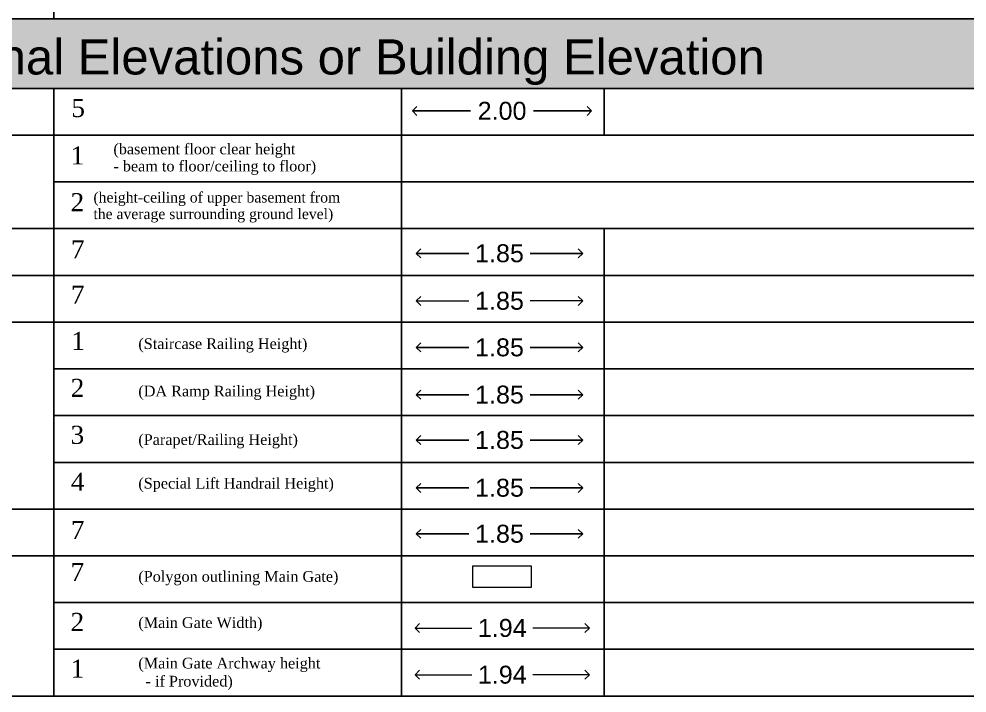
# Model space of a CAD drawing. Header units: millimetres. Extents: x -9481 to -9286, y 28706 to 28853.
# Drawn here: x -9462.12 to -9451.56, y 28743.46 to 28750.97 of the extents above; entities that cross this region are included whole.
import ezdxf

# ---------------------------------------------------------------- set-up
doc = ezdxf.new("R2010")
doc.units = ezdxf.units.MM
doc.header["$PDMODE"] = 34
doc.header["$PDSIZE"] = -15
doc.linetypes.add('CONTINULUS', pattern=[0])
doc.layers.add('BLK_1_HT_OF_BLDG', color=5, linetype='Continuous', plot=False)
doc.layers.add('BLK_1_PARAPET_HT', color=7, linetype='Continuous', plot=False)
for name, color, linetype in [('BLK_1_MUMTY_HT', 7, 'Continuous'), ('BLK_1_PLANTATION_GREENSTRIP', 7, 'Continuous'), ('BLK_1_PLINTH_HEIGHT', 7, 'Continuous'), ('HATCH', 7, 'Continuous')]:
    doc.layers.add(name, color=color, linetype=linetype)
for name, color, linetype, lineweight in [('BLK_1_STAIR_HEADROOM', 7, 'Continuous', 0), ('MAIN_GATE', 7, 'Continuous', 0), ('PLAN', 7, 'Continuous', 40)]:
    doc.layers.add(name, color=color, linetype=linetype, lineweight=lineweight)
doc.styles.add('Arial', font='arial.ttf', dxfattribs={"height": 0.2})
doc.styles.add('MtXpl_Georgia', font='georgiab.ttf')
doc.styles.get("Standard").update_dxf_attribs({"font": 'arial.ttf', "height": 0.25})
doc.styles.add('style2', font='arial.ttf', dxfattribs={"height": 0.3})
doc.dimstyles.new('INT DIM', dxfattribs={"dimtxt": 0.3, "dimasz": 0.1, "dimexe": 0.18, "dimexo": 0.0625, "dimgap": 0.09, "dimtad": 0, "dimzin": 0, "dimdsep": 46, "dimtxsty": 'style2', "dimblk": 'OPEN90', "dimcen": 0.09, "dimse1": 1, "dimse2": 1, "dimclrd": 250, "dimclrt": 256, "dimadec": 0, "dimazin": 0, "dimtfac": 1, "dimtofl": 0, "dimtmove": 0, "dimatfit": 3, "dimfxl": 0, "dimtolj": 1, "dimtzin": 0, "dimlwd": -1, "dimarcsym": 0})

# ---------------------------------------------------------------- blocks, each defined once
blk = doc.blocks.new('J4')
at = {"layer": 'HATCH', "linetype": 'CONTINULUS', "ltscale": 0.05}
h = blk.add_hatch(color=241, dxfattribs=at)
h.dxf.hatch_style = 1
h.paths.add_polyline_path([(-9435.455, 28796.771), (-9435.455, 28795.998), (-9396.427, 28795.998), (-9396.427, 28796.771)])
blk.add_lwpolyline([(-9435.455, 28796.771), (-9396.427, 28796.771), (-9396.427, 28795.998), (-9435.455, 28795.998), (-9435.455, 28796.771)], close=True)
at = {"color": 18, "insert": (-9424.534, 28796.544), "char_height": 0.39118, "attachment_point": 1}
blk.add_mtext_dynamic_manual_height_columns('Layers to be drawn on the Sectional Elevations or Building Elevation', width=18.54654, gutter_width=1.633, heights=[0], dxfattribs=at)
blk = doc.blocks.new('_Open90')
at = {"layer": 'PLAN', "color": 0, "lineweight": -2}
for p, q in [((0, 0), (-1, 0)), ((-0.5, 0.5), (0, 0)), ((0, 0), (-0.5, -0.5))]:
    blk.add_line(p, q, dxfattribs=at)
blk = doc.blocks.new('*D226')
at = {"layer": 'BLK_1_HT_OF_BLDG', "color": 250}
for p, q in [((-9457.638139, 28749.942976), (-9457.09097, 28749.942976)), ((-9455.842202, 28749.942976), (-9456.38937, 28749.942976))]:
    blk.add_line(p, q, dxfattribs=at)
at = {"layer": 'Defpoints', "color": 0}
for p in [(-9457.738139, 28750.128841), (-9455.742202, 28750.128841), (-9455.742202, 28749.942976)]:
    blk.add_point(p, dxfattribs=at)
at = {"layer": 'BLK_1_HT_OF_BLDG', "color": 250, "xscale": 0.1, "yscale": 0.1, "zscale": 0.1, "rotation": 180}
blk.add_blockref('_Open90', (-9457.738139, 28749.942976), dxfattribs=at)
at = {"layer": 'BLK_1_HT_OF_BLDG', "color": 250, "xscale": 0.1, "yscale": 0.1, "zscale": 0.1}
blk.add_blockref('_Open90', (-9455.742202, 28749.942976), dxfattribs=at)
at = {"layer": 'BLK_1_HT_OF_BLDG', "linetype": 'CONTINULUS', "ltscale": 0.05, "insert": (-9456.74017, 28749.942976), "char_height": 0.2, "attachment_point": 5, "style": 'Arial'}
blk.add_mtext('\\A1;2.00', dxfattribs=at)
blk = doc.blocks.new('*D230')
at = {"layer": 'BLK_1_STAIR_HEADROOM', "color": 250}
for p, q in [((-9457.595628, 28747.82747), (-9457.109791, 28747.82747)), ((-9455.942353, 28747.82747), (-9456.428191, 28747.82747))]:
    blk.add_line(p, q, dxfattribs=at)
at = {"layer": 'Defpoints', "color": 0}
for p in [(-9457.695628, 28748.032013), (-9455.842353, 28748.032013), (-9455.842353, 28747.82747)]:
    blk.add_point(p, dxfattribs=at)
at = {"layer": 'BLK_1_STAIR_HEADROOM', "color": 250, "xscale": 0.1, "yscale": 0.1, "zscale": 0.1, "rotation": 180}
blk.add_blockref('_Open90', (-9457.695628, 28747.82747), dxfattribs=at)
at = {"layer": 'BLK_1_STAIR_HEADROOM', "color": 250, "xscale": 0.1, "yscale": 0.1, "zscale": 0.1}
blk.add_blockref('_Open90', (-9455.842353, 28747.82747), dxfattribs=at)
at = {"layer": 'BLK_1_STAIR_HEADROOM', "linetype": 'CONTINULUS', "ltscale": 0.05, "insert": (-9456.768991, 28747.82747), "char_height": 0.2, "attachment_point": 5, "style": 'Arial'}
blk.add_mtext('\\A1;1.85', dxfattribs=at)
blk = doc.blocks.new('*D231')
at = {"layer": 'BLK_1_PARAPET_HT', "color": 250}
for p, q in [((-9457.595628, 28747.308411), (-9457.109791, 28747.308411)), ((-9455.942353, 28747.308411), (-9456.428191, 28747.308411))]:
    blk.add_line(p, q, dxfattribs=at)
at = {"layer": 'Defpoints', "color": 0}
for p in [(-9457.695628, 28747.512954), (-9455.842353, 28747.512954), (-9455.842353, 28747.308411)]:
    blk.add_point(p, dxfattribs=at)
at = {"layer": 'BLK_1_PARAPET_HT', "color": 250, "xscale": 0.1, "yscale": 0.1, "zscale": 0.1, "rotation": 180}
blk.add_blockref('_Open90', (-9457.695628, 28747.308411), dxfattribs=at)
at = {"layer": 'BLK_1_PARAPET_HT', "color": 250, "xscale": 0.1, "yscale": 0.1, "zscale": 0.1}
blk.add_blockref('_Open90', (-9455.842353, 28747.308411), dxfattribs=at)
at = {"layer": 'BLK_1_PARAPET_HT', "linetype": 'CONTINULUS', "ltscale": 0.05, "insert": (-9456.768991, 28747.308411), "char_height": 0.2, "attachment_point": 5, "style": 'Arial'}
blk.add_mtext('\\A1;1.85', dxfattribs=at)
blk = doc.blocks.new('*D232')
at = {"layer": 'BLK_1_PARAPET_HT', "color": 250}
for p, q in [((-9457.595628, 28746.782222), (-9457.109791, 28746.782222)), ((-9455.942353, 28746.782222), (-9456.428191, 28746.782222))]:
    blk.add_line(p, q, dxfattribs=at)
at = {"layer": 'Defpoints', "color": 0}
for p in [(-9457.695628, 28746.986765), (-9455.842353, 28746.986765), (-9455.842353, 28746.782222)]:
    blk.add_point(p, dxfattribs=at)
at = {"layer": 'BLK_1_PARAPET_HT', "color": 250, "xscale": 0.1, "yscale": 0.1, "zscale": 0.1, "rotation": 180}
blk.add_blockref('_Open90', (-9457.695628, 28746.782222), dxfattribs=at)
at = {"layer": 'BLK_1_PARAPET_HT', "color": 250, "xscale": 0.1, "yscale": 0.1, "zscale": 0.1}
blk.add_blockref('_Open90', (-9455.842353, 28746.782222), dxfattribs=at)
at = {"layer": 'BLK_1_PARAPET_HT', "linetype": 'CONTINULUS', "ltscale": 0.05, "insert": (-9456.768991, 28746.782222), "char_height": 0.2, "attachment_point": 5, "style": 'Arial'}
blk.add_mtext('\\A1;1.85', dxfattribs=at)
blk = doc.blocks.new('*D233')
at = {"layer": 'BLK_1_PARAPET_HT', "color": 250}
for p, q in [((-9457.595628, 28746.277388), (-9457.109791, 28746.277388)), ((-9455.942353, 28746.277388), (-9456.428191, 28746.277388))]:
    blk.add_line(p, q, dxfattribs=at)
at = {"layer": 'Defpoints', "color": 0}
for p in [(-9457.695628, 28746.481931), (-9455.842353, 28746.481931), (-9455.842353, 28746.277388)]:
    blk.add_point(p, dxfattribs=at)
at = {"layer": 'BLK_1_PARAPET_HT', "color": 250, "xscale": 0.1, "yscale": 0.1, "zscale": 0.1, "rotation": 180}
blk.add_blockref('_Open90', (-9457.695628, 28746.277388), dxfattribs=at)
at = {"layer": 'BLK_1_PARAPET_HT', "color": 250, "xscale": 0.1, "yscale": 0.1, "zscale": 0.1}
blk.add_blockref('_Open90', (-9455.842353, 28746.277388), dxfattribs=at)
at = {"layer": 'BLK_1_PARAPET_HT', "linetype": 'CONTINULUS', "ltscale": 0.05, "insert": (-9456.768991, 28746.277388), "char_height": 0.2, "attachment_point": 5, "style": 'Arial'}
blk.add_mtext('\\A1;1.85', dxfattribs=at)
blk = doc.blocks.new('*D234')
at = {"layer": 'BLK_1_MUMTY_HT', "color": 250}
for p, q in [((-9457.595628, 28745.232571), (-9457.109791, 28745.232571)), ((-9455.942353, 28745.232571), (-9456.428191, 28745.232571))]:
    blk.add_line(p, q, dxfattribs=at)
at = {"layer": 'Defpoints', "color": 0}
for p in [(-9457.695628, 28745.437114), (-9455.842353, 28745.437114), (-9455.842353, 28745.232571)]:
    blk.add_point(p, dxfattribs=at)
at = {"layer": 'BLK_1_MUMTY_HT', "color": 250, "xscale": 0.1, "yscale": 0.1, "zscale": 0.1, "rotation": 180}
blk.add_blockref('_Open90', (-9457.695628, 28745.232571), dxfattribs=at)
at = {"layer": 'BLK_1_MUMTY_HT', "color": 250, "xscale": 0.1, "yscale": 0.1, "zscale": 0.1}
blk.add_blockref('_Open90', (-9455.842353, 28745.232571), dxfattribs=at)
at = {"layer": 'BLK_1_MUMTY_HT', "linetype": 'CONTINULUS', "ltscale": 0.05, "insert": (-9456.768991, 28745.232571), "char_height": 0.2, "attachment_point": 5, "style": 'Arial'}
blk.add_mtext('\\A1;1.85', dxfattribs=at)
blk = doc.blocks.new('*D235')
at = {"layer": 'Defpoints', "color": 0}
for p in [(-9457.709292, 28744.392435), (-9455.766805, 28744.392435), (-9455.766805, 28744.183152)]:
    blk.add_point(p, dxfattribs=at)
at = {"layer": 'MAIN_GATE', "color": 250, "ltscale": 0.05}
for p, q in [((-9457.609292, 28744.183152), (-9457.077748, 28744.183152)), ((-9455.866805, 28744.183152), (-9456.398348, 28744.183152))]:
    blk.add_line(p, q, dxfattribs=at)
at = {"layer": 'MAIN_GATE', "color": 250, "xscale": 0.1, "yscale": 0.1, "zscale": 0.1, "rotation": 180}
blk.add_blockref('_Open90', (-9457.709292, 28744.183152), dxfattribs=at)
at = {"layer": 'MAIN_GATE', "color": 250, "xscale": 0.1, "yscale": 0.1, "zscale": 0.1}
blk.add_blockref('_Open90', (-9455.766805, 28744.183152), dxfattribs=at)
at = {"layer": 'MAIN_GATE', "linetype": 'CONTINULUS', "ltscale": 0.05, "insert": (-9456.738048, 28744.183152), "char_height": 0.2, "attachment_point": 5, "style": 'Arial'}
blk.add_mtext('\\A1;1.94', dxfattribs=at)
blk = doc.blocks.new('*D236')
at = {"layer": 'Defpoints', "color": 0}
for p in [(-9457.709292, 28743.871788), (-9455.766805, 28743.871788), (-9455.766805, 28743.662505)]:
    blk.add_point(p, dxfattribs=at)
at = {"layer": 'MAIN_GATE', "color": 250, "ltscale": 0.05}
for p, q in [((-9457.609292, 28743.662505), (-9457.077748, 28743.662505)), ((-9455.866805, 28743.662505), (-9456.398348, 28743.662505))]:
    blk.add_line(p, q, dxfattribs=at)
at = {"layer": 'MAIN_GATE', "color": 250, "xscale": 0.1, "yscale": 0.1, "zscale": 0.1, "rotation": 180}
blk.add_blockref('_Open90', (-9457.709292, 28743.662505), dxfattribs=at)
at = {"layer": 'MAIN_GATE', "color": 250, "xscale": 0.1, "yscale": 0.1, "zscale": 0.1}
blk.add_blockref('_Open90', (-9455.766805, 28743.662505), dxfattribs=at)
at = {"layer": 'MAIN_GATE', "linetype": 'CONTINULUS', "ltscale": 0.05, "insert": (-9456.738048, 28743.662505), "char_height": 0.2, "attachment_point": 5, "style": 'Arial'}
blk.add_mtext('\\A1;1.94', dxfattribs=at)
blk = doc.blocks.new('*D267')
at = {"layer": 'BLK_1_PLINTH_HEIGHT', "color": 250, "ltscale": 0.05}
for p, q in [((-9457.595628, 28748.356453), (-9457.109791, 28748.356453)), ((-9455.942353, 28748.356453), (-9456.428191, 28748.356453))]:
    blk.add_line(p, q, dxfattribs=at)
at = {"layer": 'Defpoints', "color": 0}
for p in [(-9457.695628, 28748.560995), (-9455.842353, 28748.560995), (-9455.842353, 28748.356453)]:
    blk.add_point(p, dxfattribs=at)
at = {"layer": 'BLK_1_PLINTH_HEIGHT', "color": 250, "xscale": 0.1, "yscale": 0.1, "zscale": 0.1, "rotation": 180}
blk.add_blockref('_Open90', (-9457.695628, 28748.356453), dxfattribs=at)
at = {"layer": 'BLK_1_PLINTH_HEIGHT', "color": 250, "xscale": 0.1, "yscale": 0.1, "zscale": 0.1}
blk.add_blockref('_Open90', (-9455.842353, 28748.356453), dxfattribs=at)
at = {"layer": 'BLK_1_PLINTH_HEIGHT', "linetype": 'CONTINULUS', "ltscale": 0.05, "insert": (-9456.768991, 28748.356453), "char_height": 0.2, "attachment_point": 5, "style": 'Arial'}
blk.add_mtext('\\A1;1.85', dxfattribs=at)
blk = doc.blocks.new('*D282')
at = {"layer": 'BLK_1_PARAPET_HT', "color": 250}
for p, q in [((-9457.595628, 28745.744883), (-9457.109791, 28745.744883)), ((-9455.942353, 28745.744883), (-9456.428191, 28745.744883))]:
    blk.add_line(p, q, dxfattribs=at)
at = {"layer": 'Defpoints', "color": 0}
for p in [(-9457.695628, 28745.949425), (-9455.842353, 28745.949425), (-9455.842353, 28745.744883)]:
    blk.add_point(p, dxfattribs=at)
at = {"layer": 'BLK_1_PARAPET_HT', "color": 250, "xscale": 0.1, "yscale": 0.1, "zscale": 0.1, "rotation": 180}
blk.add_blockref('_Open90', (-9457.695628, 28745.744883), dxfattribs=at)
at = {"layer": 'BLK_1_PARAPET_HT', "color": 250, "xscale": 0.1, "yscale": 0.1, "zscale": 0.1}
blk.add_blockref('_Open90', (-9455.842353, 28745.744883), dxfattribs=at)
at = {"layer": 'BLK_1_PARAPET_HT', "linetype": 'CONTINULUS', "ltscale": 0.05, "insert": (-9456.768991, 28745.744883), "char_height": 0.2, "attachment_point": 5, "style": 'Arial'}
blk.add_mtext('\\A1;1.85', dxfattribs=at)

msp = doc.modelspace()

# ---------------------------------------------------------------- linework, layer by layer
for p, q in [((-9461.731845, 28751.48793), (-9461.731845, 28750.96578)), ((-9461.731845, 28750.194055), (-9461.731845, 28749.671904)), ((-9457.862239, 28750.194055), (-9457.862239, 28749.673408)), ((-9455.60159, 28750.194055), (-9455.60159, 28749.673408)), ((-9461.731845, 28749.673408), (-9461.731845, 28749.151258)), ((-9457.862239, 28749.673408), (-9457.862239, 28749.152761)), ((-9461.731845, 28749.152761), (-9461.731845, 28748.630611)), ((-9457.862239, 28749.152761), (-9457.862239, 28748.632114)), ((-9461.731845, 28748.632114), (-9461.731845, 28748.109964)), ((-9457.862239, 28748.632114), (-9457.862239, 28748.111467)), ((-9455.60159, 28748.632114), (-9455.60159, 28748.111467)), ((-9461.731845, 28748.111467), (-9461.731845, 28747.589317)), ((-9457.862239, 28748.111467), (-9457.862239, 28747.59082)), ((-9455.60159, 28748.111467), (-9455.60159, 28747.59082)), ((-9461.731845, 28747.59082), (-9461.731845, 28747.06867)), ((-9457.862239, 28747.59082), (-9457.862239, 28747.070173)), ((-9455.60159, 28747.59082), (-9455.60159, 28747.070173)), ((-9461.731845, 28747.070173), (-9461.731845, 28746.548023)), ((-9457.862239, 28747.070173), (-9457.862239, 28746.549526)), ((-9455.60159, 28747.070173), (-9455.60159, 28746.549526)), ((-9461.731845, 28746.549526), (-9461.731845, 28746.027376)), ((-9457.862239, 28746.549526), (-9457.862239, 28746.028879)), ((-9455.60159, 28746.549526), (-9455.60159, 28746.028879)), ((-9461.731845, 28746.028879), (-9461.731845, 28745.506729)), ((-9457.862239, 28746.028879), (-9457.862239, 28745.508232)), ((-9455.60159, 28746.028879), (-9455.60159, 28745.508232)), ((-9461.731845, 28745.508232), (-9461.731845, 28744.986082)), ((-9457.862239, 28745.508232), (-9457.862239, 28744.987585)), ((-9455.60159, 28745.508232), (-9455.60159, 28744.987585)), ((-9461.731845, 28744.987585), (-9461.731845, 28744.465435)), ((-9457.862239, 28744.987585), (-9457.862239, 28744.466939)), ((-9455.60159, 28744.987585), (-9455.60159, 28744.466939)), ((-9461.731845, 28744.466939), (-9461.731845, 28743.944788)), ((-9457.862239, 28744.466939), (-9457.862239, 28743.946292)), ((-9455.60159, 28744.466939), (-9455.60159, 28743.946292)), ((-9461.731845, 28743.946292), (-9461.731845, 28743.425645)), ((-9457.862239, 28743.946292), (-9457.862239, 28743.425645)), ((-9455.60159, 28743.946292), (-9455.60159, 28743.425645))]:
    msp.add_line(p, q)
for points in [[(-9481.2579, 28750.194055), (-9442.229952, 28750.194055), (-9442.229952, 28749.673408), (-9481.2579, 28749.673408), (-9481.2579, 28750.194055)], [(-9481.2579, 28748.632114), (-9442.229952, 28748.632114), (-9442.229952, 28748.111467), (-9481.2579, 28748.111467), (-9481.2579, 28748.632114)], [(-9481.2579, 28748.111467), (-9442.229952, 28748.111467), (-9442.229952, 28747.59082), (-9481.2579, 28747.59082), (-9481.2579, 28748.111467)], [(-9481.2579, 28745.508232), (-9442.229952, 28745.508232), (-9442.229952, 28744.987585), (-9481.2579, 28744.987585), (-9481.2579, 28745.508232)]]:
    msp.add_lwpolyline(points, close=True)
for points in [[(-9481.2579, 28749.152761), (-9481.2579, 28749.673408), (-9442.229952, 28749.673408), (-9442.229952, 28749.152761), (-9461.731845, 28749.152761)], [(-9461.731845, 28749.152761), (-9442.229952, 28749.152761), (-9442.229952, 28748.632114), (-9481.2579, 28748.632114), (-9481.2579, 28749.152761), (-9481.2579, 28749.152761)], [(-9481.2579, 28747.070173), (-9481.2579, 28747.59082), (-9442.229952, 28747.59082), (-9442.229952, 28747.070173), (-9461.731845, 28747.070173)], [(-9461.731845, 28747.070173), (-9442.229952, 28747.070173), (-9442.229952, 28746.549526), (-9461.731845, 28746.549526)], [(-9461.731845, 28746.549526), (-9442.229952, 28746.549526), (-9442.229952, 28746.028879)], [(-9461.731845, 28746.549526), (-9442.229952, 28746.549526), (-9442.229952, 28746.028879)], [(-9442.229952, 28746.028879), (-9442.229952, 28745.508232), (-9481.2579, 28745.508232), (-9481.2579, 28746.028879), (-9481.2579, 28746.028879)], [(-9461.731845, 28746.028879), (-9442.229952, 28746.028879), (-9442.229952, 28745.508232)], [(-9481.2579, 28744.466939), (-9481.2579, 28744.987585), (-9442.229952, 28744.987585), (-9442.229952, 28744.466939), (-9461.731845, 28744.466939)], [(-9461.731845, 28744.466939), (-9442.229952, 28744.466939), (-9442.229952, 28743.946292), (-9461.731845, 28743.946292)], [(-9461.731845, 28743.946292), (-9442.229952, 28743.946292), (-9442.229952, 28743.425645), (-9481.2579, 28743.425645), (-9481.2579, 28743.946292), (-9481.2579, 28743.946292)]]:
    msp.add_lwpolyline(points)
at = {"layer": 'MAIN_GATE', "color": 7, "linetype": 'CONTINULUS', "ltscale": 0.05}
msp.add_lwpolyline([(-9457.064156, 28744.876457), (-9456.414975, 28744.876457), (-9456.414975, 28744.634308), (-9457.064156, 28744.634308)], close=True, dxfattribs=at)

# ---------------------------------------------------------------- block references
at = {"layer": 'BLK_1_PLANTATION_GREENSTRIP', "linetype": 'CONTINULUS'}
msp.add_blockref('J4', (-45.8028, -45.803888), dxfattribs=at)

# ---------------------------------------------------------------- texts
at = {"linetype": 'CONTINULUS', "style": 'MtXpl_Georgia'}
for s, height, p in [('5', 0.201222, (-9461.538767, 28749.87501)), ('1', 0.201222, (-9461.547297, 28749.346631)), ('(basement floor clear height', 0.119406, (-9461.070082, 28749.459611)), ('- beam to floor/ceiling to floor)', 0.119406, (-9461.070082, 28749.269264)), ('2', 0.201222, (-9461.547297, 28748.825984)), ('(height-ceiling of upper basement from ', 0.115824, (-9461.292728, 28748.922735)), ('the average surrounding ground level)', 0.115824, (-9461.292728, 28748.738099)), ('7', 0.201222, (-9461.543382, 28748.299533)), ('7', 0.201222, (-9461.543382, 28747.794664)), ('1', 0.201222, (-9461.538208, 28747.280779)), ('(Staircase Railing Height)', 0.119406, (-9460.792321, 28747.291121)), ('2', 0.201222, (-9461.546318, 28746.757878)), ('(DA Ramp Railing Height)', 0.119406, (-9460.792321, 28746.763341)), ('3', 0.201222, (-9461.547297, 28746.234977)), ('(Parapet/Railing Height)', 0.119406, (-9460.792321, 28746.223196)), ('4', 0.201222, (-9461.543382, 28745.712076)), ('(Special Lift Handrail Height)', 0.119406, (-9460.792321, 28745.73658)), ('7', 0.201222, (-9461.543382, 28745.175652)), ('7', 0.201222, (-9461.547297, 28744.706845)), ('(Polygon outlining Main Gate)', 0.119406, (-9460.792321, 28744.698532)), ('2', 0.201222, (-9461.547297, 28744.151065)), ('(Main Gate Width)', 0.119406, (-9460.792321, 28744.18462)), ('1', 0.201222, (-9461.547297, 28743.630418)), ('(Main Gate Archway height ', 0.119406, (-9460.792321, 28743.732896)), ('- if Provided)', 0.119406, (-9460.711901, 28743.532106))]:
    msp.add_text(s, height=height, dxfattribs=at).set_placement(p)

# ---------------------------------------------------------------- dimensions: what is measured, and where the dimension line sits
at = {"layer": 'BLK_1_HT_OF_BLDG', "color": 5}
dim = msp.add_linear_dim(base=(-9455.742202, 28749.942976), p1=(-9457.738139, 28750.128841), p2=(-9455.742202, 28750.128841), dimstyle='INT DIM', override={"dimtxt": 0.2, "dimtxsty": 'Arial', "dimfxl": 0.125, "dimtfill": 1, "dimtfillclr": 7, "dimarcsym": 1}, dxfattribs=at)
dim.commit()
dim.dimension.update_dxf_attribs({"geometry": '*D226', "text_midpoint": (-9456.74017, 28749.942976)})
at = {"layer": 'BLK_1_MUMTY_HT', "color": 7}
dim = msp.add_linear_dim(base=(-9455.842353, 28745.232571), p1=(-9457.695628, 28745.437114), p2=(-9455.842353, 28745.437114), dimstyle='INT DIM', override={"dimtxt": 0.2, "dimtxsty": 'Arial', "dimfxl": 0.125, "dimtfill": 1, "dimtfillclr": 7, "dimarcsym": 1}, dxfattribs=at)
dim.commit()
dim.dimension.update_dxf_attribs({"geometry": '*D234', "text_midpoint": (-9456.768991, 28745.232571)})
at = {"layer": 'BLK_1_PARAPET_HT', "color": 1}
dim = msp.add_linear_dim(base=(-9455.842353, 28747.308411), p1=(-9457.695628, 28747.512954), p2=(-9455.842353, 28747.512954), dimstyle='INT DIM', override={"dimtxt": 0.2, "dimtxsty": 'Arial', "dimfxl": 0.125, "dimtfill": 1, "dimtfillclr": 7, "dimarcsym": 1}, dxfattribs=at)
dim.commit()
dim.dimension.update_dxf_attribs({"geometry": '*D231', "text_midpoint": (-9456.768991, 28747.308411)})
at = {"layer": 'BLK_1_PARAPET_HT', "color": 2}
dim = msp.add_linear_dim(base=(-9455.842353, 28746.782222), p1=(-9457.695628, 28746.986765), p2=(-9455.842353, 28746.986765), dimstyle='INT DIM', override={"dimtxt": 0.2, "dimtxsty": 'Arial', "dimfxl": 0.125, "dimtfill": 1, "dimtfillclr": 7, "dimarcsym": 1}, dxfattribs=at)
dim.commit()
dim.dimension.update_dxf_attribs({"geometry": '*D232', "text_midpoint": (-9456.768991, 28746.782222)})
at = {"layer": 'BLK_1_PARAPET_HT', "color": 3}
dim = msp.add_linear_dim(base=(-9455.842353, 28746.277388), p1=(-9457.695628, 28746.481931), p2=(-9455.842353, 28746.481931), dimstyle='INT DIM', override={"dimtxt": 0.2, "dimtxsty": 'Arial', "dimfxl": 0.125, "dimtfill": 1, "dimtfillclr": 7, "dimarcsym": 1}, dxfattribs=at)
dim.commit()
dim.dimension.update_dxf_attribs({"geometry": '*D233', "text_midpoint": (-9456.768991, 28746.277388)})
at = {"layer": 'BLK_1_PARAPET_HT', "color": 4}
dim = msp.add_linear_dim(base=(-9455.842353, 28745.744883), p1=(-9457.695628, 28745.949425), p2=(-9455.842353, 28745.949425), dimstyle='INT DIM', override={"dimtxt": 0.2, "dimtxsty": 'Arial', "dimfxl": 0.125, "dimtfill": 1, "dimtfillclr": 7, "dimarcsym": 1}, dxfattribs=at)
dim.commit()
dim.dimension.update_dxf_attribs({"geometry": '*D282', "text_midpoint": (-9456.768991, 28745.744883)})
at = {"layer": 'BLK_1_PLINTH_HEIGHT', "color": 7, "linetype": 'CONTINULUS', "ltscale": 0.05}
dim = msp.add_linear_dim(base=(-9455.842353, 28748.356453), p1=(-9457.695628, 28748.560995), p2=(-9455.842353, 28748.560995), dimstyle='INT DIM', override={"dimtxt": 0.2, "dimtxsty": 'Arial', "dimfxl": 0.125, "dimtfill": 1, "dimtfillclr": 7, "dimarcsym": 1}, dxfattribs=at)
dim.commit()
dim.dimension.update_dxf_attribs({"geometry": '*D267', "text_midpoint": (-9456.768991, 28748.356453)})
at = {"layer": 'BLK_1_STAIR_HEADROOM', "color": 7}
dim = msp.add_linear_dim(base=(-9455.842353, 28747.82747), p1=(-9457.695628, 28748.032013), p2=(-9455.842353, 28748.032013), dimstyle='INT DIM', override={"dimtxt": 0.2, "dimtxsty": 'Arial', "dimfxl": 0.125, "dimtfill": 1, "dimtfillclr": 7, "dimarcsym": 1}, dxfattribs=at)
dim.commit()
dim.dimension.update_dxf_attribs({"geometry": '*D230', "text_midpoint": (-9456.768991, 28747.82747)})
at = {"layer": 'MAIN_GATE', "color": 2, "linetype": 'CONTINULUS', "ltscale": 0.05}
dim = msp.add_linear_dim(base=(-9455.766805, 28744.183152), p1=(-9457.709292, 28744.392435), p2=(-9455.766805, 28744.392435), dimstyle='INT DIM', override={"dimtxt": 0.2, "dimtxsty": 'Arial', "dimfxl": 0.125, "dimtfill": 1, "dimtfillclr": 7, "dimarcsym": 1}, dxfattribs=at)
dim.commit()
dim.dimension.update_dxf_attribs({"geometry": '*D235', "text_midpoint": (-9456.738048, 28744.183152)})
at = {"layer": 'MAIN_GATE', "color": 1, "linetype": 'CONTINULUS', "ltscale": 0.05}
dim = msp.add_linear_dim(base=(-9455.766805, 28743.662505), p1=(-9457.709292, 28743.871788), p2=(-9455.766805, 28743.871788), dimstyle='INT DIM', override={"dimtxt": 0.2, "dimtxsty": 'Arial', "dimfxl": 0.125, "dimtfill": 1, "dimtfillclr": 7, "dimarcsym": 1}, dxfattribs=at)
dim.commit()
dim.dimension.update_dxf_attribs({"geometry": '*D236', "text_midpoint": (-9456.738048, 28743.662505)})

doc.saveas('drawing.dxf')
